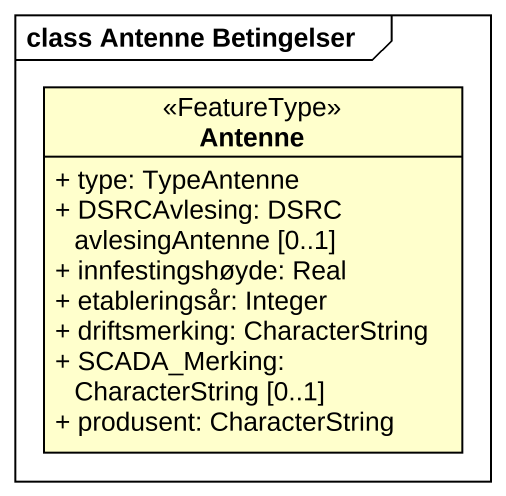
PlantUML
@startuml
mainframe class Antenne Betingelser
hide circle
hide empty members
skinparam classAttributeIconSize 0
class Antenne <<FeatureType>> {
  + type: TypeAntenne
  + DSRCAvlesing: DSRC avlesingAntenne [0..1]
  + innfestingshøyde: Real
  + etableringsår: Integer
  + driftsmerking: CharacterString
  + SCADA_Merking: CharacterString [0..1]
  + produsent: CharacterString
}
@enduml
